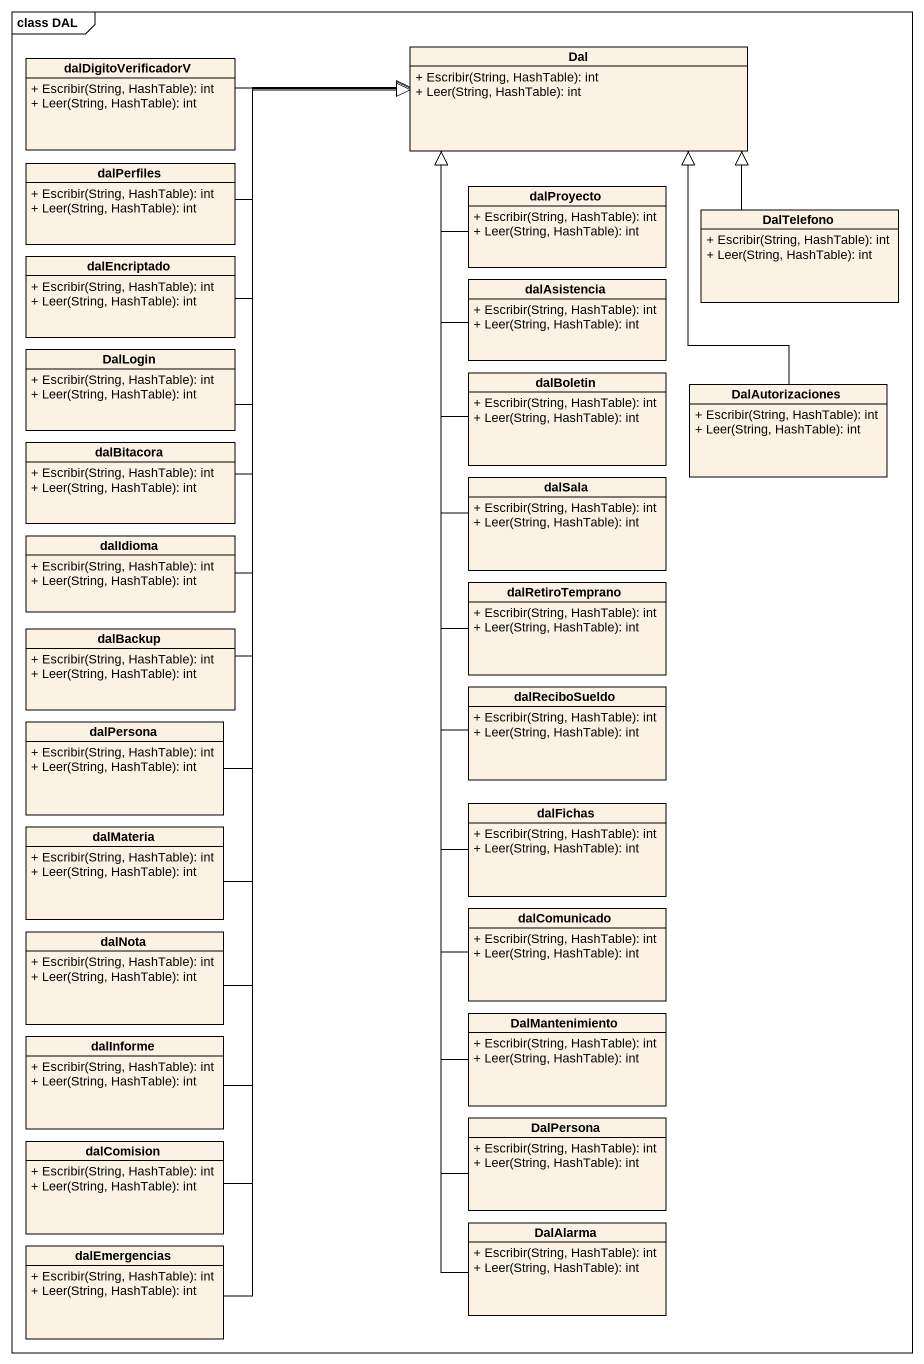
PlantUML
@startuml
mainframe class DAL
hide circle
hide empty members
skinparam classAttributeIconSize 0
class dalDigitoVerificadorV {
  + Escribir(String, HashTable): int
  + Leer(String, HashTable): int
}
class Dal {
  + Escribir(String, HashTable): int
  + Leer(String, HashTable): int
}
class dalPerfiles {
  + Escribir(String, HashTable): int
  + Leer(String, HashTable): int
}
class dalProyecto {
  + Escribir(String, HashTable): int
  + Leer(String, HashTable): int
}
class DalTelefono {
  + Escribir(String, HashTable): int
  + Leer(String, HashTable): int
}
class dalEncriptado {
  + Escribir(String, HashTable): int
  + Leer(String, HashTable): int
}
class dalAsistencia {
  + Escribir(String, HashTable): int
  + Leer(String, HashTable): int
}
class DalLogin {
  + Escribir(String, HashTable): int
  + Leer(String, HashTable): int
}
class dalBoletin {
  + Escribir(String, HashTable): int
  + Leer(String, HashTable): int
}
class DalAutorizaciones {
  + Escribir(String, HashTable): int
  + Leer(String, HashTable): int
}
class dalBitacora {
  + Escribir(String, HashTable): int
  + Leer(String, HashTable): int
}
class dalSala {
  + Escribir(String, HashTable): int
  + Leer(String, HashTable): int
}
class dalIdioma {
  + Escribir(String, HashTable): int
  + Leer(String, HashTable): int
}
class dalRetiroTemprano {
  + Escribir(String, HashTable): int
  + Leer(String, HashTable): int
}
class dalBackup {
  + Escribir(String, HashTable): int
  + Leer(String, HashTable): int
}
class dalReciboSueldo {
  + Escribir(String, HashTable): int
  + Leer(String, HashTable): int
}
class dalPersona {
  + Escribir(String, HashTable): int
  + Leer(String, HashTable): int
}
class dalMateria {
  + Escribir(String, HashTable): int
  + Leer(String, HashTable): int
}
class dalFichas {
  + Escribir(String, HashTable): int
  + Leer(String, HashTable): int
}
class dalNota {
  + Escribir(String, HashTable): int
  + Leer(String, HashTable): int
}
class dalComunicado {
  + Escribir(String, HashTable): int
  + Leer(String, HashTable): int
}
class dalInforme {
  + Escribir(String, HashTable): int
  + Leer(String, HashTable): int
}
class DalMantenimiento {
  + Escribir(String, HashTable): int
  + Leer(String, HashTable): int
}
class dalComision {
  + Escribir(String, HashTable): int
  + Leer(String, HashTable): int
}
class DalPersona {
  + Escribir(String, HashTable): int
  + Leer(String, HashTable): int
}
class dalEmergencias {
  + Escribir(String, HashTable): int
  + Leer(String, HashTable): int
}
class DalAlarma {
  + Escribir(String, HashTable): int
  + Leer(String, HashTable): int
}
dalDigitoVerificadorV -right-|> Dal
dalPerfiles -right-|> Dal
dalProyecto -up-|> Dal
DalTelefono -up-|> Dal
dalEncriptado -right-|> Dal
dalAsistencia -up-|> Dal
DalLogin -up-|> Dal
dalBoletin -up-|> Dal
DalAutorizaciones -up-|> Dal
dalBitacora -up-|> Dal
dalSala -up-|> Dal
dalIdioma -up-|> Dal
dalRetiroTemprano -up-|> Dal
dalBackup -up-|> Dal
dalReciboSueldo -up-|> Dal
dalPersona -up-|> Dal
dalMateria -up-|> Dal
dalFichas -up-|> Dal
dalNota -up-|> Dal
dalComunicado -up-|> Dal
dalInforme -up-|> Dal
DalMantenimiento -up-|> Dal
dalComision -up-|> Dal
DalPersona -up-|> Dal
dalEmergencias -up-|> Dal
DalAlarma -up-|> Dal
@enduml
